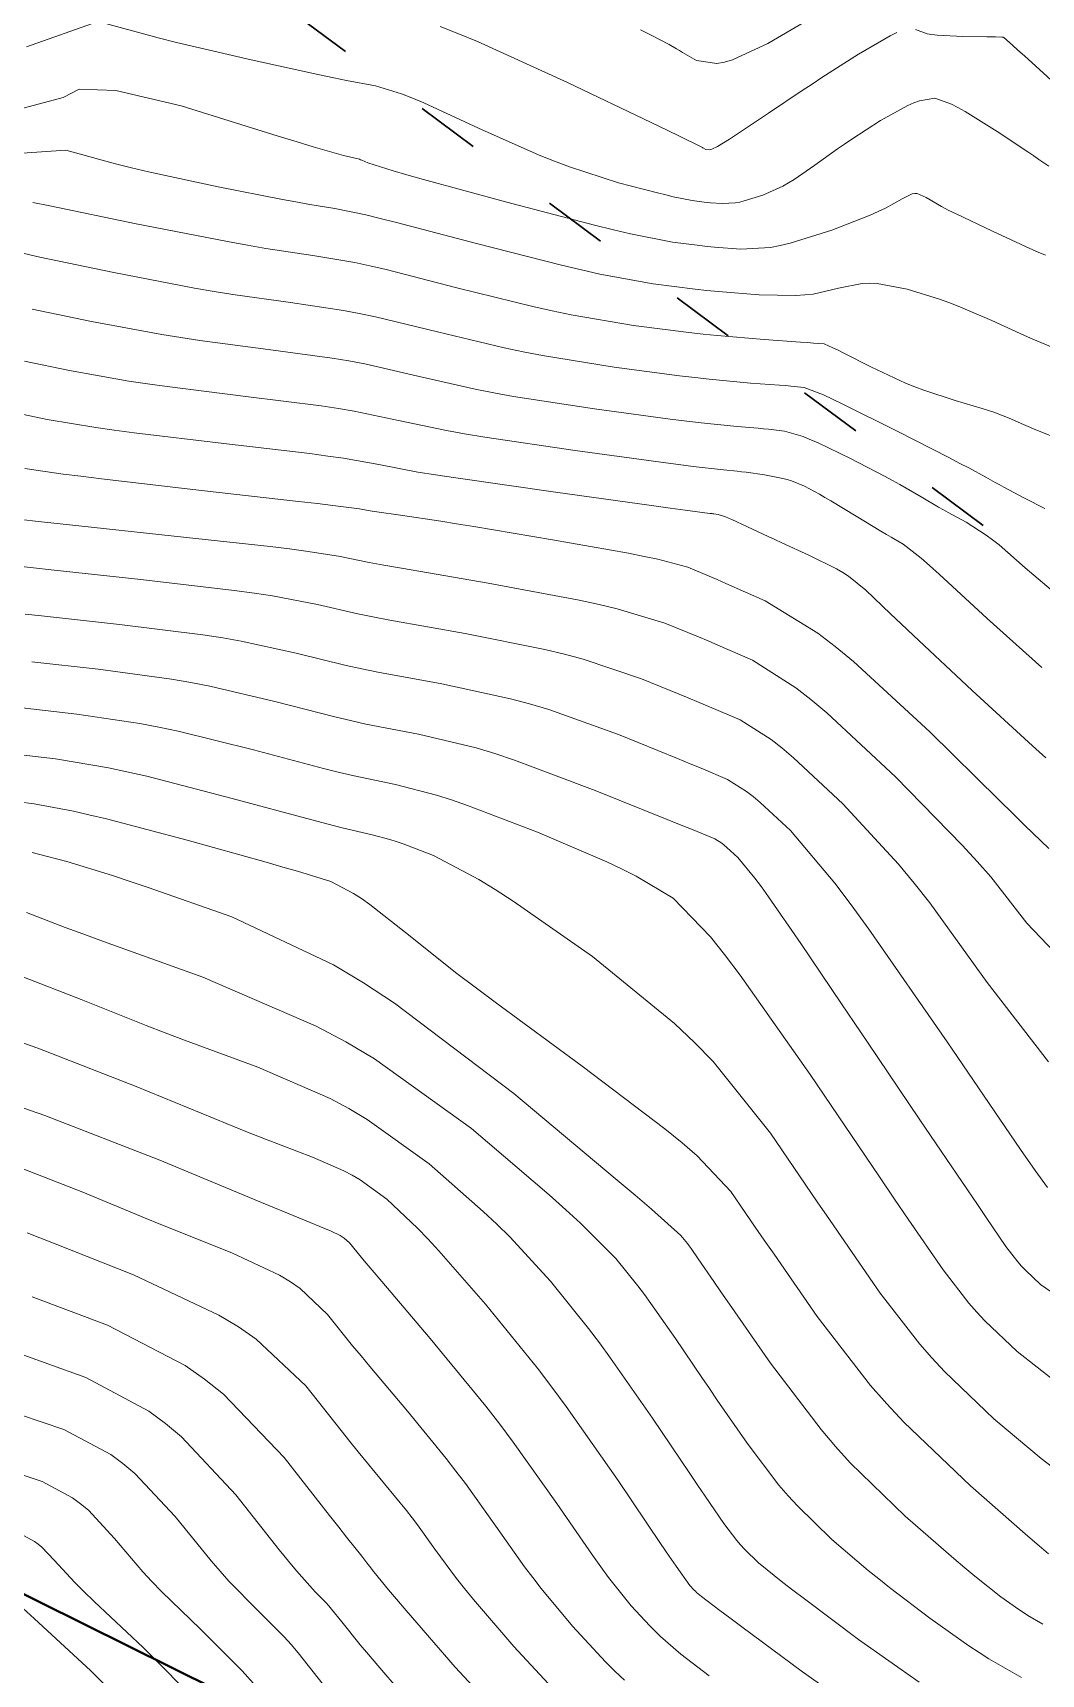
# Model space of a CAD drawing. Header units: millimetres. Extents: x 837475 to 838477, y 1189012 to 1191015.
# Drawn here: x 837941.8 to 837998.9, y 1190014.6 to 1190107.6 of the extents above; entities that cross this region are included whole.
import ezdxf

# ---------------------------------------------------------------- set-up
doc = ezdxf.new("R2010")
doc.units = ezdxf.units.MM
doc.header["$LTSCALE"] = 0.3
doc.linetypes.add('ACAD_ISO03W100', pattern=[30, 12, -18])
doc.layers.add('CORREDORVIA', color=94, linetype='Continuous', lineweight=40)
for name, color, linetype, lineweight, true_color in [('COTAS 10', 7, 'Continuous', 9, 0x6e3e2d), ('COTAS INT', 7, 'Continuous', 5, 0x9fa19f), ('Linea_Tendencia', 7, 'ACAD_ISO03W100', 30, 0xef3939)]:
    doc.layers.add(name, color=color, linetype=linetype, lineweight=lineweight, true_color=true_color)

msp = doc.modelspace()

# ---------------------------------------------------------------- linework, layer by layer
at = {"layer": 'CORREDORVIA'}
msp.add_lwpolyline([(837918.48, 1189883.493), (837925.042, 1189453.383), (837902.497, 1189217.712), (837593.191, 1189234.399), (837666.017, 1189670.117), (837623.316, 1189818.024), (837548.503, 1190011.455), (837506.88, 1190461.595), (837936.282, 1190278.252), (837938.054, 1190355.403), (837933.054, 1190517.446), (837913.685, 1190646.739), (837916.913, 1190801.892), (837910.676, 1191000.965), (838213.029, 1190992.912), (838237.174, 1190821.339), (838237.001, 1190602.875), (838240.031, 1190437.198), (838238.102, 1190145.726), (838184.199, 1189898.277), (837758.842, 1190109.914), (837918.48, 1189883.493)], dxfattribs=at)
at = {"layer": 'COTAS 10'}
for points in [[(837941.417, 1190106.816), (837945.485, 1190108.254), (837948.884, 1190107.326), (837949.924, 1190107.064), (837954.146, 1190106.079), (837958.017, 1190105.235), (837958.836, 1190105.062), (837959.546, 1190104.916), (837961.198, 1190104.608), (837962.664, 1190104.159), (837963.256, 1190103.923), (837963.929, 1190103.64), (837967.032, 1190102.217), (837970.454, 1190100.685), (837971.329, 1190100.333), (837972.171, 1190100.013), (837974.95, 1190099.117), (837977.153, 1190098.541), (837977.633, 1190098.423), (837978.057, 1190098.323), (837979.117, 1190098.111), (837979.801, 1190098.025), (837979.988, 1190098.005), (837980.173, 1190097.986), (837980.834, 1190097.932), (837981.583, 1190097.979), (837981.824, 1190098.024), (837982.079, 1190098.084), (837983.123, 1190098.415), (837984.269, 1190098.931), (837984.589, 1190099.107), (837984.909, 1190099.297), (837986.075, 1190100.104), (837987.36, 1190101.04), (837987.755, 1190101.311), (837988.168, 1190101.589), (837989.802, 1190102.637), (837991.335, 1190103.491), (837991.684, 1190103.646), (837992.001, 1190103.766), (837992.873, 1190103.905), (837993.815, 1190103.56), (837994.176, 1190103.374), (837994.58, 1190103.15), (837996.401, 1190102.013), (837998.13, 1190100.866), (837998.477, 1190100.634), (837998.766, 1190100.44), (837999.33, 1190100.052)], [(837999.954, 1190075.629), (837997.981, 1190077.301), (837996.508, 1190078.598), (837996.139, 1190078.892), (837995.786, 1190079.157), (837994.65, 1190079.878), (837993.632, 1190080.426), (837993.354, 1190080.582), (837993.077, 1190080.74), (837992.089, 1190081.328), (837990.883, 1190082.024), (837990.468, 1190082.252), (837990.018, 1190082.494), (837988.102, 1190083.492), (837986.22, 1190084.395), (837985.793, 1190084.578), (837985.406, 1190084.731), (837984.346, 1190085.041), (837983.45, 1190085.153), (837983.167, 1190085.182), (837982.869, 1190085.21), (837981.665, 1190085.305), (837979.634, 1190085.512), (837978.815, 1190085.611), (837977.884, 1190085.729), (837973.595, 1190086.304), (837969.009, 1190087.01), (837967.892, 1190087.21), (837966.841, 1190087.412), (837963.595, 1190088.157), (837960.581, 1190088.85), (837959.676, 1190089.019), (837958.741, 1190089.179), (837955.11, 1190089.672), (837951.247, 1190090.175), (837950.165, 1190090.341), (837949.079, 1190090.517), (837945.11, 1190091.25), (837941.745, 1190091.959)], [(837940.974, 1190077.384), (837941.814, 1190077.291), (837942.825, 1190077.18), (837947.895, 1190076.633), (837953.19, 1190076.014), (837954.343, 1190075.857), (837955.359, 1190075.706), (837957.895, 1190075.213), (837960.181, 1190074.686), (837961.039, 1190074.515), (837961.994, 1190074.332), (837966.259, 1190073.576), (837970.775, 1190072.679), (837971.889, 1190072.406), (837972.943, 1190072.122), (837976.259, 1190071.01), (837978.897, 1190069.935), (837979.523, 1190069.675), (837980.106, 1190069.431), (837981.835, 1190068.686), (837983.602, 1190067.569), (837984.209, 1190067.09), (837984.866, 1190066.538), (837987.661, 1190063.935), (837990.814, 1190060.506), (837991.697, 1190059.433), (837992.585, 1190058.308), (837995.826, 1190053.798), (837999.302, 1190049.31)], [(837940.074, 1190064.148), (837941.864, 1190063.926), (837944.079, 1190063.515), (837944.959, 1190063.311), (837945.956, 1190063.068), (837950.519, 1190061.864), (837955.003, 1190060.616), (837955.949, 1190060.346), (837956.767, 1190060.108), (837958.655, 1190059.52), (837959.946, 1190058.849), (837960.387, 1190058.558), (837960.864, 1190058.222), (837962.892, 1190056.629), (837965.803, 1190054.32), (837966.837, 1190053.532), (837967.971, 1190052.68), (837972.892, 1190049.065), (837977.571, 1190045.521), (837978.554, 1190044.712), (837979.4, 1190043.979), (837981.323, 1190041.957), (837982.702, 1190039.94), (837983.205, 1190039.21), (837983.761, 1190038.406), (837986.207, 1190034.884), (837989.235, 1190030.974), (837990.157, 1190029.926), (837991.116, 1190028.892), (837994.884, 1190025.281), (837998.147, 1190022.435), (837998.787, 1190021.882), (837999.313, 1190021.433)], [(837940.844, 1190046.837), (837942.463, 1190046.269), (837948.974, 1190043.73), (837954.739, 1190041.336), (837955.888, 1190040.86), (837956.844, 1190040.465), (837958.684, 1190039.71), (837959.192, 1190039.47), (837959.309, 1190039.4), (837959.415, 1190039.327), (837959.71, 1190039.048), (837960.551, 1190038.04), (837961, 1190037.507), (837961.544, 1190036.865), (837964.291, 1190033.629), (837967.436, 1190029.793), (837968.231, 1190028.771), (837968.992, 1190027.768), (837971.467, 1190024.291), (837973.484, 1190021.357), (837973.958, 1190020.695), (837974.395, 1190020.099), (837975.664, 1190018.489), (837976.723, 1190017.35), (837977.027, 1190017.05), (837977.335, 1190016.757), (837978.489, 1190015.756), (837980.081, 1190014.512)], [(837958.224, 1190014.028), (837956.811, 1190015.825), (837956.412, 1190016.287), (837956.009, 1190016.735), (837954.525, 1190018.224), (837952.89, 1190019.886), (837952.393, 1190020.441), (837951.875, 1190021.039), (837949.842, 1190023.541), (837947.561, 1190025.985), (837946.887, 1190026.545), (837946.194, 1190027.055), (837943.541, 1190028.477), (837939.831, 1190029.729)]]:
    msp.add_lwpolyline(points, dxfattribs=at)
at = {"layer": 'COTAS INT'}
for points in [[(837990.723, 1190107.621), (837990.347, 1190107.447), (837988.555, 1190106.411), (837986.473, 1190105.072), (837985.915, 1190104.707), (837985.364, 1190104.345), (837983.44, 1190103.059), (837981.86, 1190101.998), (837981.526, 1190101.777), (837981.237, 1190101.587), (837980.567, 1190101.167), (837980.235, 1190101.013), (837980.158, 1190100.991), (837980.089, 1190100.978), (837979.894, 1190101.007), (837979.763, 1190101.083), (837979.734, 1190101.1), (837979.708, 1190101.116), (837979.638, 1190101.159), (837978.445, 1190101.736), (837977.711, 1190102.089), (837976.801, 1190102.525), (837972.056, 1190104.797), (837966.972, 1190107.112), (837965.849, 1190107.576), (837964.85, 1190107.964)], [(837976.197, 1190107.783), (837976.764, 1190107.504), (837977.829, 1190106.955), (837978.245, 1190106.697), (837978.402, 1190106.603), (837978.578, 1190106.499), (837979.362, 1190106.039), (837980.531, 1190105.868), (837980.949, 1190105.945), (837981.408, 1190106.077), (837983.405, 1190107.005), (837985.512, 1190108.229)], [(837999.872, 1190104.548), (837997.945, 1190106.301), (837997.575, 1190106.637), (837997.276, 1190106.907), (837996.788, 1190107.343), (837996.766, 1190107.353), (837996.76, 1190107.355), (837996.755, 1190107.357), (837996.74, 1190107.359), (837996.721, 1190107.361), (837996.714, 1190107.362), (837996.706, 1190107.364), (837996.67, 1190107.371), (837996.304, 1190107.382), (837996.088, 1190107.386), (837995.823, 1190107.39), (837994.451, 1190107.409), (837993.01, 1190107.481), (837992.701, 1190107.518), (837992.431, 1190107.563), (837991.782, 1190107.79)], [(837940.458, 1190103.14), (837943.495, 1190103.939), (837944.414, 1190104.427), (837946.48, 1190104.35), (837950.173, 1190103.474), (837955.668, 1190101.762), (837956.759, 1190101.427), (837957.663, 1190101.15), (837959.373, 1190100.651), (837959.787, 1190100.561), (837959.875, 1190100.542), (837959.951, 1190100.527), (837960.128, 1190100.494), (837960.285, 1190100.446), (837960.349, 1190100.42), (837960.421, 1190100.39), (837960.753, 1190100.238), (837962.199, 1190099.783), (837962.973, 1190099.562), (837963.908, 1190099.301), (837968.637, 1190098.012), (837973.595, 1190096.718), (837974.674, 1190096.453), (837975.627, 1190096.227), (837978.012, 1190095.749), (837979.552, 1190095.557), (837979.972, 1190095.511), (837980.39, 1190095.469), (837981.877, 1190095.347), (837983.561, 1190095.453), (837984.103, 1190095.555), (837984.678, 1190095.688), (837987.028, 1190096.434), (837989.201, 1190097.284), (837989.665, 1190097.484), (837990.068, 1190097.668), (837991.028, 1190098.206), (837991.582, 1190098.485), (837991.73, 1190098.506), (837991.876, 1190098.502), (837992.38, 1190098.288), (837993.255, 1190097.767), (837993.633, 1190097.57), (837994.07, 1190097.35), (837996.142, 1190096.367), (837998.259, 1190095.4), (837998.726, 1190095.191), (837999.14, 1190095.006)], [(838000, 1190089.598), (837998.883, 1190090.064), (837998.426, 1190090.262), (837997.953, 1190090.469), (837996.108, 1190091.303), (837994.183, 1190092.124), (837993.66, 1190092.324), (837993.141, 1190092.512), (837991.302, 1190093.091), (837989.603, 1190093.405), (837989.173, 1190093.425), (837988.76, 1190093.417), (837987.414, 1190093.148), (837985.975, 1190092.81), (837985.503, 1190092.759), (837985, 1190092.727), (837982.92, 1190092.762), (837980.607, 1190092.953), (837979.957, 1190093.018), (837979.303, 1190093.088), (837976.908, 1190093.388), (837973.901, 1190093.942), (837972.862, 1190094.173), (837971.733, 1190094.438), (837966.908, 1190095.674), (837962.387, 1190096.864), (837961.45, 1190097.1), (837960.649, 1190097.294), (837958.891, 1190097.658), (837957.348, 1190097.906), (837956.682, 1190098.028), (837955.913, 1190098.173), (837952.274, 1190098.891), (837948.329, 1190099.738), (837947.366, 1190099.965), (837946.46, 1190100.189), (837943.656, 1190100.97), (837939.514, 1190100.677)], [(837999.724, 1190084.664), (837998.461, 1190085.179), (837998.164, 1190085.303), (837997.889, 1190085.419), (837997.086, 1190085.773), (837996.218, 1190086.11), (837995.903, 1190086.215), (837995.555, 1190086.327), (837994.027, 1190086.773), (837992.242, 1190087.357), (837991.731, 1190087.555), (837991.214, 1190087.769), (837989.287, 1190088.673), (837987.674, 1190089.486), (837987.354, 1190089.643), (837987.09, 1190089.771), (837986.594, 1190089.984), (837985.991, 1190090.034), (837985.66, 1190090.058), (837985.258, 1190090.087), (837983.209, 1190090.228), (837980.545, 1190090.455), (837979.753, 1190090.537), (837978.939, 1190090.628), (837975.803, 1190091.027), (837972.27, 1190091.631), (837971.205, 1190091.852), (837970.102, 1190092.096), (837965.803, 1190093.169), (837961.785, 1190094.193), (837960.859, 1190094.406), (837960.013, 1190094.589), (837957.631, 1190094.996), (837954.969, 1190095.399), (837953.946, 1190095.579), (837952.8, 1190095.79), (837947.631, 1190096.798), (837942.743, 1190097.8), (837941.774, 1190098.006)], [(837941.294, 1190095.11), (837942.175, 1190094.908), (837946.371, 1190094.024), (837950.939, 1190093.153), (837952.056, 1190092.96), (837953.108, 1190092.787), (837956.371, 1190092.334), (837959.377, 1190091.884), (837960.267, 1190091.713), (837961.183, 1190091.521), (837964.699, 1190090.663), (837968.471, 1190089.754), (837969.549, 1190089.531), (837970.64, 1190089.321), (837974.699, 1190088.665), (837978.411, 1190088.178), (837979.284, 1190088.074), (837980.089, 1190087.983), (837982.437, 1190087.767), (837984.063, 1190087.649), (837984.414, 1190087.62), (837984.721, 1190087.594), (837985.47, 1190087.512), (837986.557, 1190087.093), (837987.077, 1190086.854), (837987.692, 1190086.561), (837990.707, 1190085.055), (837993.694, 1190083.524), (837994.292, 1190083.215), (837994.79, 1190082.956), (837995.762, 1190082.433), (837996.296, 1190082.131), (837996.517, 1190082.011), (837996.771, 1190081.874), (837997.957, 1190081.251), (837999.11, 1190080.657)], [(837941.315, 1190089.01), (837943.85, 1190088.475), (837947.218, 1190087.881), (837948.275, 1190087.721), (837949.386, 1190087.564), (837953.85, 1190087.011), (837958.105, 1190086.473), (837959.085, 1190086.326), (837959.979, 1190086.179), (837962.49, 1190085.651), (837965.21, 1190085.07), (837966.236, 1190084.889), (837967.379, 1190084.699), (837972.49, 1190083.942), (837977.357, 1190083.279), (837978.346, 1190083.148), (837979.179, 1190083.041), (837980.892, 1190082.843), (837981.674, 1190082.772), (837981.921, 1190082.744), (837982.18, 1190082.713), (837983.222, 1190082.569), (837984.256, 1190082.369), (837984.509, 1190082.302), (837984.749, 1190082.23), (837985.496, 1190081.928), (837986.343, 1190081.463), (837986.645, 1190081.288), (837986.976, 1190081.093), (837988.417, 1190080.222), (837989.818, 1190079.371), (837990.125, 1190079.188), (837990.397, 1190079.028), (837991.083, 1190078.64), (837992.09, 1190077.85), (837992.562, 1190077.436), (837993.12, 1190076.937), (837995.833, 1190074.431), (837998.936, 1190071.643)], [(837999.164, 1190066.53), (837998.4, 1190067.206), (837994.984, 1190070.343), (837991.669, 1190073.457), (837990.969, 1190074.119), (837990.362, 1190074.693), (837988.956, 1190076.042), (837987.986, 1190076.818), (837987.654, 1190077.031), (837987.295, 1190077.244), (837985.769, 1190078.006), (837984.196, 1190078.715), (837983.806, 1190078.894), (837983.436, 1190079.065), (837982.268, 1190079.621), (837981.38, 1190080.037), (837981.186, 1190080.12), (837981.016, 1190080.189), (837980.591, 1190080.321), (837980.351, 1190080.355), (837980.297, 1190080.362), (837980.249, 1190080.368), (837980.12, 1190080.382), (837978.724, 1190080.569), (837977.876, 1190080.685), (837976.83, 1190080.829), (837971.386, 1190081.581), (837965.748, 1190082.388), (837964.579, 1190082.567), (837963.58, 1190082.727), (837961.386, 1190083.145), (837959.377, 1190083.507), (837958.494, 1190083.632), (837957.469, 1190083.768), (837952.59, 1190084.349), (837947.526, 1190084.952), (837946.385, 1190085.102), (837945.357, 1190085.245), (837942.59, 1190085.701), (837940.884, 1190086.061)], [(837999.327, 1190061.388), (837997.973, 1190062.703), (837997.305, 1190063.357), (837996.511, 1190064.137), (837992.587, 1190068.001), (837988.266, 1190071.99), (837987.222, 1190072.849), (837986.243, 1190073.602), (837983.26, 1190075.432), (837981.036, 1190076.414), (837980.537, 1190076.631), (837980.089, 1190076.825), (837978.889, 1190077.33), (837977.182, 1190077.782), (837976.413, 1190077.944), (837975.516, 1190078.12), (837971.207, 1190078.889), (837966.756, 1190079.632), (837965.77, 1190079.793), (837964.89, 1190079.934), (837962.6, 1190080.282), (837961.274, 1190080.471), (837961.002, 1190080.512), (837960.771, 1190080.548), (837960.282, 1190080.639), (837958.775, 1190080.836), (837957.903, 1190080.939), (837956.834, 1190081.063), (837951.33, 1190081.687), (837945.665, 1190082.34), (837944.494, 1190082.483), (837943.496, 1190082.609), (837941.33, 1190082.927)], [(837940.757, 1190080.069), (837942.436, 1190079.888), (837943.324, 1190079.793), (837944.395, 1190079.678), (837949.789, 1190079.101), (837955.226, 1190078.498), (837956.324, 1190078.366), (837957.245, 1190078.249), (837959.101, 1190077.956), (837960.829, 1190077.604), (837961.669, 1190077.451), (837962.666, 1190077.273), (837967.574, 1190076.429), (837972.716, 1190075.472), (837973.861, 1190075.224), (837974.885, 1190074.982), (837977.574, 1190074.17), (837979.493, 1190073.38), (837980.03, 1190073.153), (837980.571, 1190072.922), (837982.547, 1190072.059), (837985.001, 1190070.508), (837985.843, 1190069.844), (837986.755, 1190069.078), (837990.636, 1190065.463), (837994.419, 1190061.587), (837995.269, 1190060.656), (837996.035, 1190059.786), (837998.088, 1190057.16), (838000, 1190055.138)], [(837999.248, 1190042.179), (837998.55, 1190043.155), (837997.715, 1190044.347), (837993.563, 1190050.437), (837989.135, 1190056.829), (837988.126, 1190058.211), (837987.21, 1190059.425), (837984.686, 1190062.407), (837982.976, 1190063.999), (837982.574, 1190064.337), (837982.203, 1190064.629), (837981.122, 1190065.313), (837979.64, 1190065.94), (837979.017, 1190066.197), (837978.301, 1190066.49), (837974.944, 1190067.85), (837971.002, 1190069.262), (837969.916, 1190069.588), (837968.833, 1190069.885), (837964.944, 1190070.724), (837961.322, 1190071.39), (837960.408, 1190071.578), (837959.532, 1190071.768), (837956.689, 1190072.469), (837953.578, 1190073.151), (837952.533, 1190073.329), (837951.409, 1190073.503), (837946.689, 1190074.092), (837942.274, 1190074.573), (837941.343, 1190074.679)], [(838000, 1190035.905), (837998.85, 1190036.691), (837998.003, 1190037.503), (837997.787, 1190037.735), (837997.58, 1190037.971), (837996.899, 1190038.85), (837995.771, 1190040.497), (837995.281, 1190041.218), (837994.715, 1190042.052), (837992.029, 1190046.021), (837989.054, 1190050.423), (837988.306, 1190051.531), (837987.591, 1190052.591), (837985.28, 1190056.021), (837983.457, 1190058.662), (837983.049, 1190059.225), (837982.683, 1190059.715), (837981.711, 1190060.879), (837981.087, 1190061.46), (837980.94, 1190061.583), (837980.804, 1190061.69), (837980.41, 1190061.94), (837979.175, 1190062.448), (837978.51, 1190062.718), (837977.704, 1190063.045), (837973.629, 1190064.69), (837969.06, 1190066.402), (837967.944, 1190066.77), (837966.892, 1190067.092), (837963.629, 1190067.872), (837960.651, 1190068.449), (837959.778, 1190068.642), (837958.884, 1190068.851), (837955.483, 1190069.725), (837951.797, 1190070.596), (837950.724, 1190070.802), (837949.628, 1190070.992), (837945.483, 1190071.551), (837941.724, 1190071.967)], [(837941.174, 1190069.361), (837944.276, 1190069.009), (837947.847, 1190068.481), (837948.914, 1190068.274), (837950.016, 1190068.041), (837954.276, 1190066.982), (837958.236, 1190065.933), (837959.148, 1190065.706), (837959.979, 1190065.507), (837962.314, 1190065.02), (837964.652, 1190064.419), (837965.485, 1190064.148), (837966.399, 1190063.832), (837970.369, 1190062.314), (837974.283, 1190060.641), (837975.161, 1190060.226), (837975.95, 1190059.833), (837978.055, 1190058.59), (837980.17, 1190056.385), (837980.966, 1190055.386), (837981.851, 1190054.217), (837985.807, 1190048.59), (837989.729, 1190042.801), (837990.593, 1190041.53), (837991.361, 1190040.402), (837993.335, 1190037.528), (837994.798, 1190035.639), (837995.244, 1190035.132), (837995.707, 1190034.633), (837997.528, 1190032.888), (837999.63, 1190031.246)], [(837999.529, 1190026.347), (837998.888, 1190026.84), (837996.206, 1190029.085), (837993.412, 1190031.762), (837992.701, 1190032.529), (837992.016, 1190033.307), (837989.771, 1190036.206), (837987.561, 1190039.404), (837986.899, 1190040.37), (837986.215, 1190041.37), (837983.565, 1190045.274), (837980.32, 1190049.32), (837979.261, 1190050.41), (837978.132, 1190051.488), (837973.478, 1190055.274), (837968.991, 1190058.404), (837967.967, 1190059.068), (837967.039, 1190059.645), (837964.478, 1190060.999), (837962.763, 1190061.655), (837962.369, 1190061.791), (837962.009, 1190061.908), (837960.999, 1190062.168), (837959.307, 1190062.566), (837958.517, 1190062.77), (837957.588, 1190063.015), (837953.07, 1190064.238), (837948.235, 1190065.486), (837947.105, 1190065.746), (837946.066, 1190065.97), (837943.07, 1190066.468), (837940.624, 1190066.754)], [(837998.989, 1190017.454), (837998.143, 1190017.939), (837997.89, 1190018.1), (837997.628, 1190018.272), (837996.613, 1190018.989), (837995.13, 1190020.172), (837994.574, 1190020.638), (837993.953, 1190021.164), (837991.186, 1190023.562), (837988.082, 1190026.591), (837987.25, 1190027.514), (837986.429, 1190028.473), (837983.562, 1190032.242), (837981.237, 1190035.586), (837980.758, 1190036.277), (837980.35, 1190036.867), (837979.469, 1190038.149), (837979.066, 1190038.728), (837978.958, 1190038.874), (837978.853, 1190039.014), (837978.487, 1190039.469), (837976.82, 1190040.957), (837975.894, 1190041.748), (837974.767, 1190042.703), (837969.018, 1190047.522), (837962.273, 1190052.64), (837960.518, 1190053.784), (837958.811, 1190054.809), (837953.053, 1190057.522), (837948.311, 1190059.184), (837947.244, 1190059.545), (837946.285, 1190059.863), (837943.711, 1190060.657), (837942.101, 1190061.082), (837941.749, 1190061.168)], [(837941.413, 1190057.761), (837943.62, 1190056.922), (837944.62, 1190056.555), (837945.788, 1190056.13), (837951.413, 1190054.111), (837957.837, 1190051.336), (837959.509, 1190050.433), (837961.135, 1190049.473), (837966.623, 1190045.524), (837971.032, 1190041.765), (837971.978, 1190040.925), (837972.805, 1190040.171), (837974.798, 1190038.175), (837976.055, 1190036.609), (837976.418, 1190036.127), (837976.787, 1190035.624), (837978.175, 1190033.634), (837979.668, 1190031.43), (837980.104, 1190030.792), (837980.55, 1190030.143), (837982.241, 1190027.7), (837984.043, 1190025.329), (837984.56, 1190024.726), (837985.083, 1190024.145), (837987.035, 1190022.241), (837989.103, 1190020.49), (837989.699, 1190020.007), (837990.305, 1190019.524), (837992.581, 1190017.786), (837994.804, 1190016.215), (837995.377, 1190015.838), (837995.933, 1190015.486), (837997.786, 1190014.422)], [(837991.98, 1190014.158), (837988.548, 1190016.582), (837985.48, 1190018.876), (837984.824, 1190019.375), (837984.252, 1190019.816), (837982.885, 1190020.919), (837982.084, 1190021.7), (837981.87, 1190021.938), (837981.658, 1190022.185), (837980.919, 1190023.157), (837979.862, 1190024.7), (837979.45, 1190025.307), (837978.986, 1190025.993), (837976.88, 1190029.119), (837974.509, 1190032.521), (837973.877, 1190033.38), (837973.257, 1190034.204), (837971.108, 1190036.88), (837968.789, 1190039.386), (837968.061, 1190040.102), (837967.297, 1190040.827), (837964.228, 1190043.526), (837960.724, 1190046.047), (837959.687, 1190046.66), (837958.619, 1190047.236), (837954.519, 1190049.008), (837950.373, 1190050.527), (837949.278, 1190050.944), (837948.205, 1190051.358), (837944.519, 1190052.841), (837941.222, 1190054.123)], [(837940.667, 1190050.571), (837942.062, 1190050.084), (837947.624, 1190047.92), (837952.79, 1190045.795), (837953.936, 1190045.332), (837954.959, 1190044.924), (837957.624, 1190043.904), (837959.401, 1190043.136), (837959.864, 1190042.887), (837960.314, 1190042.621), (837961.832, 1190041.528), (837963.562, 1190039.889), (837964.145, 1190039.279), (837964.773, 1190038.6), (837967.418, 1190035.586), (837970.358, 1190031.949), (837971.172, 1190030.879), (837971.986, 1190029.781), (837974.926, 1190025.586), (837977.337, 1190022.014), (837977.818, 1190021.308), (837978.218, 1190020.726), (837978.987, 1190019.647), (837979.234, 1190019.381), (837979.305, 1190019.31), (837979.377, 1190019.242), (837979.647, 1190019.008), (837980.694, 1190018.218), (837981.256, 1190017.798), (837981.937, 1190017.292), (837985.379, 1190014.74), (837989.475, 1190011.864)], [(837975.294, 1190014.272), (837974.749, 1190014.789), (837974.212, 1190015.319), (837972.341, 1190017.331), (837970.572, 1190019.471), (837970.098, 1190020.082), (837969.632, 1190020.7), (837968.008, 1190022.997), (837966.28, 1190025.425), (837965.748, 1190026.125), (837965.193, 1190026.839), (837962.997, 1190029.518), (837960.876, 1190032.037), (837960.368, 1190032.65), (837959.895, 1190033.226), (837958.476, 1190034.997), (837956.923, 1190036.462), (837956.366, 1190036.845), (837955.754, 1190037.217), (837953.083, 1190038.476), (837949.94, 1190039.73), (837949.03, 1190040.098), (837948.102, 1190040.475), (837944.607, 1190041.915), (837941.265, 1190043.218)], [(837971.701, 1190013.288), (837969.019, 1190016.173), (837966.749, 1190018.844), (837966.238, 1190019.469), (837965.779, 1190020.043), (837964.549, 1190021.702), (837963.567, 1190023.081), (837963.265, 1190023.479), (837962.95, 1190023.885), (837961.702, 1190025.406), (837960.207, 1190027.21), (837959.736, 1190027.793), (837959.24, 1190028.411), (837957.242, 1190030.947), (837954.432, 1190033.598), (837953.424, 1190034.29), (837952.316, 1190034.963), (837947.483, 1190037.242), (837943.036, 1190038.995), (837942.171, 1190039.336), (837941.465, 1190039.614)], [(837941.75, 1190035.994), (837946.009, 1190034.384), (837950.405, 1190032.108), (837951.513, 1190031.329), (837952.573, 1190030.484), (837956.009, 1190026.896), (837958.585, 1190023.597), (837959.104, 1190022.935), (837959.539, 1190022.382), (837960.408, 1190021.295), (837960.707, 1190020.931), (837960.782, 1190020.833), (837960.854, 1190020.738), (837961.09, 1190020.408), (837961.927, 1190019.387), (837962.378, 1190018.856), (837962.925, 1190018.217), (837965.696, 1190015.014), (837969.19, 1190011.257)], [(837940.791, 1190032.861), (837944.775, 1190031.43), (837948.353, 1190029.514), (837949.286, 1190028.826), (837950.195, 1190028.07), (837953.271, 1190024.775), (837955.735, 1190021.657), (837956.257, 1190021.013), (837956.711, 1190020.465), (837957.774, 1190019.278), (837958.378, 1190018.673), (837958.541, 1190018.491), (837958.704, 1190018.303), (837959.278, 1190017.572), (837960.324, 1190016.272), (837960.784, 1190015.724), (837961.317, 1190015.096), (837963.856, 1190012.15)], [(837954.282, 1190014.084), (837953.641, 1190014.797), (837951.276, 1190017.171), (837949.07, 1190019.306), (837948.528, 1190019.869), (837948.015, 1190020.42), (837946.413, 1190022.307), (837944.926, 1190023.9), (837944.487, 1190024.265), (837944.036, 1190024.597), (837942.307, 1190025.523), (837939.609, 1190026.41)], [(837941.073, 1190022.57), (837941.878, 1190022.139), (837942.088, 1190021.984), (837942.292, 1190021.814), (837942.983, 1190021.073), (837944.155, 1190019.802), (837944.663, 1190019.298), (837945.249, 1190018.727), (837948.027, 1190016.117), (837951.272, 1190012.859)], [(837948.821, 1190011.08), (837945.063, 1190014.8), (837941.849, 1190017.759), (837941.225, 1190018.33)]]:
    msp.add_lwpolyline(points, dxfattribs=at)
at = {"layer": 'Linea_Tendencia', "elevation": 1705.277}
msp.add_lwpolyline([(838041.852, 1190952.651), (838036.556, 1190637.066), (838092.197, 1190318.419), (838154.509, 1189961.569), (837526.844, 1190428.193), (837754.279, 1189827.032), (837723.495, 1189335.311)], dxfattribs=at)

doc.saveas('drawing.dxf')
